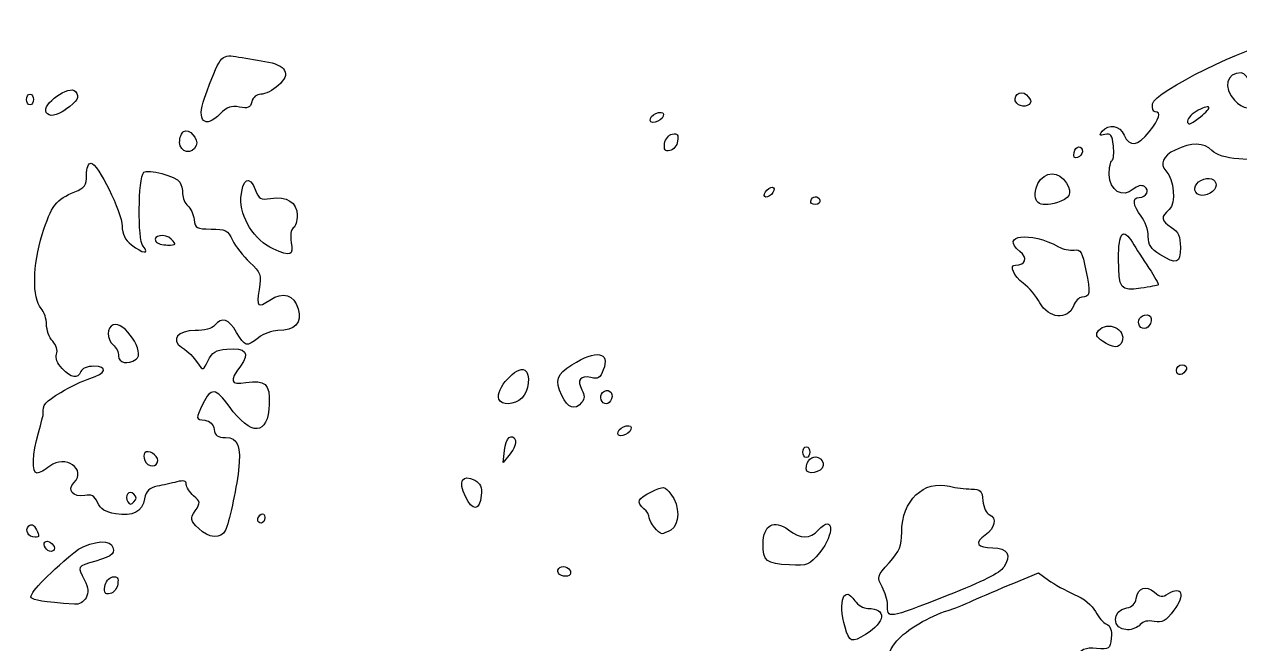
# Model space of a CAD drawing. Header units: centimetres. Extents: x -9.1 to 23.1, y -7.7 to 7.6.
# Drawn here: x 0.252 to 2.481, y 2.571 to 3.706 of the extents above; entities that cross this region are included whole.
import ezdxf

# ---------------------------------------------------------------- set-up
doc = ezdxf.new("R2010")
doc.units = ezdxf.units.CM
doc.header["$MEASUREMENT"] = 0
doc.layers.add('Layer 1', color=7, linetype='Continuous')

msp = doc.modelspace()

# ---------------------------------------------------------------- linework, layer by layer
at = {"layer": 'Layer 1'}
for points, knots in [([(2.37209, 3.29748), (2.37209, 3.31798), (2.36865, 3.32571), (2.35576, 3.33415), (2.35576, 3.33415), (2.33623, 3.34695), (2.33546, 3.35313), (2.35164, 3.36699), (2.35164, 3.36699), (2.36435, 3.37787), (2.36052, 3.42268), (2.34559, 3.43772), (2.34559, 3.43772), (2.33327, 3.45014), (2.33995, 3.46526), (2.36251, 3.47602), (2.36251, 3.47602), (2.39256, 3.49035), (2.41487, 3.48996), (2.42998, 3.47487), (2.42998, 3.47487), (2.43794, 3.4669), (2.45493, 3.46163), (2.47907, 3.45963), (2.47907, 3.45963), (2.52408, 3.45588), (2.53375, 3.46354), (2.52299, 3.49442), (2.52299, 3.49442), (2.51902, 3.50581), (2.51577, 3.51616), (2.51577, 3.51742), (2.51577, 3.51742), (2.51577, 3.52274), (2.53652, 3.51911), (2.54835, 3.51171), (2.54835, 3.51171), (2.57057, 3.49784), (2.58065, 3.51566), (2.56188, 3.53562), (2.56188, 3.53562), (2.54327, 3.55544), (2.54762, 3.56952), (2.57609, 3.58158), (2.57609, 3.58158), (2.58782, 3.58655), (2.60111, 3.5967), (2.60563, 3.60415), (2.60563, 3.60415), (2.61015, 3.61159), (2.61834, 3.61768), (2.62382, 3.61768), (2.62382, 3.61768), (2.65369, 3.61768), (2.69105, 3.6671), (2.67867, 3.69023), (2.67867, 3.69023), (2.67002, 3.7064), (2.65535, 3.70602), (2.65103, 3.68953), (2.65103, 3.68953), (2.64743, 3.67575), (2.63003, 3.67256), (2.61395, 3.68273), (2.61395, 3.68273), (2.60868, 3.68606), (2.60134, 3.68644), (2.59762, 3.68351), (2.59762, 3.68351), (2.59391, 3.68063), (2.57324, 3.6764), (2.55168, 3.67414), (2.55168, 3.67414), (2.49773, 3.66848), (2.32419, 3.58301), (2.321, 3.56053), (2.321, 3.56053), (2.31985, 3.55245), (2.32206, 3.54584), (2.3259, 3.54584), (2.3259, 3.54584), (2.33761, 3.54584), (2.33379, 3.53321), (2.31492, 3.50957), (2.31492, 3.50957), (2.29366, 3.48293), (2.27897, 3.48096), (2.26876, 3.50339), (2.26876, 3.50339), (2.26054, 3.52142), (2.24081, 3.5249), (2.22881, 3.51043), (2.22881, 3.51043), (2.22252, 3.50285), (2.22343, 3.50176), (2.23376, 3.50446), (2.23376, 3.50446), (2.24426, 3.50722), (2.24689, 3.50372), (2.2492, 3.48396), (2.2492, 3.48396), (2.25073, 3.47086), (2.24961, 3.45868), (2.24671, 3.45689), (2.24671, 3.45689), (2.24381, 3.45512), (2.24144, 3.44346), (2.24144, 3.43102), (2.24144, 3.43102), (2.24144, 3.40213), (2.26658, 3.3868), (2.28565, 3.40405), (2.28565, 3.40405), (2.29289, 3.4106), (2.30058, 3.4125), (2.30611, 3.40908), (2.30611, 3.40908), (2.31655, 3.40263), (2.31009, 3.38909), (2.29657, 3.38909), (2.29657, 3.38909), (2.2833, 3.38909), (2.28489, 3.37415), (2.30022, 3.35465), (2.30022, 3.35465), (2.3074, 3.34552), (2.31328, 3.32891), (2.31328, 3.31775), (2.31328, 3.31775), (2.31328, 3.30187), (2.31789, 3.29465), (2.33451, 3.28451), (2.33451, 3.28451), (2.36569, 3.2655), (2.37206, 3.2677), (2.37206, 3.2975), (2.37206, 3.2975), (2.37206, 3.2975), (2.37209, 3.29748), (2.37209, 3.29748)], [0, 0, 0, 0, 0.0277778, 0.0277778, 0.0277778, 0.0277778, 0.0555556, 0.0555556, 0.0555556, 0.0555556, 0.0833333, 0.0833333, 0.0833333, 0.0833333, 0.1111111, 0.1111111, 0.1111111, 0.1111111, 0.1388889, 0.1388889, 0.1388889, 0.1388889, 0.1666667, 0.1666667, 0.1666667, 0.1666667, 0.1944444, 0.1944444, 0.1944444, 0.1944444, 0.2222222, 0.2222222, 0.2222222, 0.2222222, 0.25, 0.25, 0.25, 0.25, 0.2777778, 0.2777778, 0.2777778, 0.2777778, 0.3055556, 0.3055556, 0.3055556, 0.3055556, 0.3333333, 0.3333333, 0.3333333, 0.3333333, 0.3611111, 0.3611111, 0.3611111, 0.3611111, 0.3888889, 0.3888889, 0.3888889, 0.3888889, 0.4166667, 0.4166667, 0.4166667, 0.4166667, 0.4444444, 0.4444444, 0.4444444, 0.4444444, 0.4722222, 0.4722222, 0.4722222, 0.4722222, 0.5, 0.5, 0.5, 0.5, 0.5277778, 0.5277778, 0.5277778, 0.5277778, 0.5555556, 0.5555556, 0.5555556, 0.5555556, 0.5833333, 0.5833333, 0.5833333, 0.5833333, 0.6111111, 0.6111111, 0.6111111, 0.6111111, 0.6388889, 0.6388889, 0.6388889, 0.6388889, 0.6666667, 0.6666667, 0.6666667, 0.6666667, 0.6944444, 0.6944444, 0.6944444, 0.6944444, 0.7222222, 0.7222222, 0.7222222, 0.7222222, 0.75, 0.75, 0.75, 0.75, 0.7777778, 0.7777778, 0.7777778, 0.7777778, 0.8055556, 0.8055556, 0.8055556, 0.8055556, 0.8333333, 0.8333333, 0.8333333, 0.8333333, 0.8611111, 0.8611111, 0.8611111, 0.8611111, 0.8888889, 0.8888889, 0.8888889, 0.8888889, 0.9166667, 0.9166667, 0.9166667, 0.9166667, 0.9444444, 0.9444444, 0.9444444, 0.9444444, 1, 1, 1, 1]), ([(0.61115, 3.54227), (0.62372, 3.55484), (0.6317, 3.55765), (0.64644, 3.5547), (0.64644, 3.5547), (0.66202, 3.55157), (0.66614, 3.55338), (0.66907, 3.56458), (0.66907, 3.56458), (0.67123, 3.57283), (0.67794, 3.57827), (0.68596, 3.57827), (0.68596, 3.57827), (0.69328, 3.57827), (0.70752, 3.58544), (0.71759, 3.5942), (0.71759, 3.5942), (0.74196, 3.61538), (0.73268, 3.63195), (0.69278, 3.63848), (0.69278, 3.63848), (0.67699, 3.64107), (0.65308, 3.64505), (0.63965, 3.64735), (0.63965, 3.64735), (0.61318, 3.65187), (0.61, 3.64776), (0.58239, 3.57093), (0.58239, 3.57093), (0.56736, 3.52918), (0.58272, 3.51385), (0.61114, 3.54226), (0.61114, 3.54226), (0.61114, 3.54226), (0.61115, 3.54227), (0.61115, 3.54227)], [0, 0, 0, 0, 0.1, 0.1, 0.1, 0.1, 0.2, 0.2, 0.2, 0.2, 0.3, 0.3, 0.3, 0.3, 0.4, 0.4, 0.4, 0.4, 0.5, 0.5, 0.5, 0.5, 0.6, 0.6, 0.6, 0.6, 0.7, 0.7, 0.7, 0.7, 0.8, 0.8, 0.8, 0.8, 1, 1, 1, 1]), ([(2.4712, 3.56747), (2.4496, 3.59046), (2.45623, 3.61766), (2.48344, 3.61766), (2.48344, 3.61766), (2.49574, 3.61766), (2.51963, 3.57039), (2.51287, 3.55945), (2.51287, 3.55945), (2.50561, 3.5477), (2.48629, 3.55142), (2.47121, 3.56747), (2.47121, 3.56747), (2.47121, 3.56747), (2.4712, 3.56747), (2.4712, 3.56747)], [0, 0, 0, 0, 0.2, 0.2, 0.2, 0.2, 0.4, 0.4, 0.4, 0.4, 0.6, 0.6, 0.6, 0.6, 1, 1, 1, 1]), ([(0.32782, 3.55028), (0.34995, 3.56543), (0.35424, 3.57324), (0.34594, 3.58324), (0.34594, 3.58324), (0.33475, 3.59672), (0.28311, 3.55969), (0.29232, 3.5448), (0.29232, 3.5448), (0.29762, 3.53622), (0.31009, 3.53814), (0.32783, 3.55028), (0.32783, 3.55028), (0.32783, 3.55028), (0.32782, 3.55028), (0.32782, 3.55028)], [0, 0, 0, 0, 0.2, 0.2, 0.2, 0.2, 0.4, 0.4, 0.4, 0.4, 0.6, 0.6, 0.6, 0.6, 1, 1, 1, 1]), ([(0.26899, 3.56864), (0.26899, 3.57403), (0.26605, 3.57844), (0.26246, 3.57844), (0.26246, 3.57844), (0.25887, 3.57844), (0.25593, 3.57403), (0.25593, 3.56864), (0.25593, 3.56864), (0.25593, 3.56325), (0.25887, 3.55885), (0.26246, 3.55885), (0.26246, 3.55885), (0.26605, 3.55885), (0.26899, 3.56326), (0.26899, 3.56864)], [0, 0, 0, 0, 0.2, 0.2, 0.2, 0.2, 0.4, 0.4, 0.4, 0.4, 0.6, 0.6, 0.6, 0.6, 1, 1, 1, 1]), ([(2.0976, 3.56477), (2.0976, 3.56728), (2.09414, 3.57275), (2.08992, 3.57698), (2.08992, 3.57698), (2.07881, 3.58809), (2.06187, 3.57369), (2.07187, 3.56164), (2.07187, 3.56164), (2.07875, 3.55335), (2.0976, 3.55565), (2.0976, 3.56477)], [0, 0, 0, 0, 0.25, 0.25, 0.25, 0.25, 0.5, 0.5, 0.5, 0.5, 1, 1, 1, 1]), ([(1.42356, 3.53808), (1.42543, 3.5437), (1.42229, 3.54605), (1.41485, 3.54461), (1.41485, 3.54461), (1.40845, 3.54337), (1.40189, 3.5384), (1.40028, 3.53356), (1.40028, 3.53356), (1.39841, 3.52794), (1.40155, 3.52559), (1.40899, 3.52703), (1.40899, 3.52703), (1.41539, 3.52827), (1.42195, 3.53324), (1.42356, 3.53807), (1.42356, 3.53807), (1.42356, 3.53807), (1.42356, 3.53808), (1.42356, 3.53808)], [0, 0, 0, 0, 0.1666667, 0.1666667, 0.1666667, 0.1666667, 0.3333333, 0.3333333, 0.3333333, 0.3333333, 0.5, 0.5, 0.5, 0.5, 0.6666667, 0.6666667, 0.6666667, 0.6666667, 1, 1, 1, 1]), ([(2.38516, 3.52913), (2.38516, 3.53453), (2.39398, 3.54351), (2.40475, 3.54909), (2.40475, 3.54909), (2.41553, 3.55466), (2.42434, 3.55676), (2.42434, 3.55375), (2.42434, 3.55375), (2.42434, 3.55074), (2.41552, 3.54176), (2.40475, 3.53379), (2.40475, 3.53379), (2.38937, 3.52242), (2.38516, 3.52142), (2.38516, 3.52913)], [0, 0, 0, 0, 0.2, 0.2, 0.2, 0.2, 0.4, 0.4, 0.4, 0.4, 0.6, 0.6, 0.6, 0.6, 1, 1, 1, 1]), ([(0.56733, 3.48408), (0.57206, 3.49641), (0.55416, 3.51637), (0.544, 3.51009), (0.544, 3.51009), (0.54006, 3.50766), (0.53684, 3.49849), (0.53684, 3.48972), (0.53684, 3.48972), (0.53684, 3.47119), (0.56069, 3.46678), (0.56733, 3.48408)], [0, 0, 0, 0, 0.25, 0.25, 0.25, 0.25, 0.5, 0.5, 0.5, 0.5, 1, 1, 1, 1]), ([(1.4501, 3.49238), (1.45178, 3.50415), (1.44956, 3.50708), (1.4403, 3.50531), (1.4403, 3.50531), (1.43366, 3.50403), (1.42738, 3.49627), (1.42618, 3.48782), (1.42618, 3.48782), (1.4245, 3.47605), (1.42672, 3.47313), (1.43598, 3.47489), (1.43598, 3.47489), (1.44262, 3.47617), (1.4489, 3.48393), (1.4501, 3.49238)], [0, 0, 0, 0, 0.2, 0.2, 0.2, 0.2, 0.4, 0.4, 0.4, 0.4, 0.6, 0.6, 0.6, 0.6, 1, 1, 1, 1]), ([(2.19229, 3.4727), (2.19229, 3.48548), (2.17956, 3.4844), (2.17706, 3.47138), (2.17706, 3.47138), (2.17553, 3.46345), (2.17778, 3.46022), (2.1835, 3.46213), (2.1835, 3.46213), (2.18833, 3.46374), (2.19229, 3.46849), (2.19229, 3.47268), (2.19229, 3.47268), (2.19229, 3.47268), (2.19229, 3.4727), (2.19229, 3.4727)], [0, 0, 0, 0, 0.2, 0.2, 0.2, 0.2, 0.4, 0.4, 0.4, 0.4, 0.6, 0.6, 0.6, 0.6, 1, 1, 1, 1]), ([(0.6211, 2.7793), (0.62719, 2.79153), (0.64025, 2.8518), (0.64483, 2.88885), (0.64483, 2.88885), (0.65023, 2.93247), (0.64369, 2.94911), (0.62115, 2.94911), (0.62115, 2.94911), (0.6064, 2.94911), (0.60167, 2.9524), (0.60005, 2.96381), (0.60005, 2.96381), (0.59871, 2.97325), (0.59271, 2.97925), (0.58327, 2.98059), (0.58327, 2.98059), (0.56569, 2.9831), (0.56581, 2.98207), (0.57958, 3.01094), (0.57958, 3.01094), (0.5939, 3.04096), (0.60332, 3.04005), (0.62776, 3.00626), (0.62776, 3.00626), (0.66824, 2.95029), (0.69906, 2.95205), (0.7013, 3.01046), (0.7013, 3.01046), (0.7027, 3.04699), (0.69349, 3.05545), (0.65838, 3.04984), (0.65838, 3.04984), (0.62963, 3.04525), (0.62739, 3.0519), (0.64821, 3.08004), (0.64821, 3.08004), (0.66615, 3.1043), (0.65835, 3.11408), (0.62336, 3.1112), (0.62336, 3.1112), (0.60281, 3.10951), (0.59634, 3.10553), (0.58895, 3.09003), (0.58895, 3.09003), (0.58026, 3.0718), (0.57945, 3.07151), (0.57121, 3.0835), (0.57121, 3.0835), (0.56048, 3.0991), (0.55537, 3.10425), (0.54046, 3.11446), (0.54046, 3.11446), (0.51986, 3.12856), (0.5332, 3.14505), (0.56521, 3.14505), (0.56521, 3.14505), (0.58204, 3.14505), (0.59633, 3.14892), (0.60123, 3.15485), (0.60123, 3.15485), (0.61419, 3.17047), (0.62678, 3.16636), (0.64128, 3.14179), (0.64128, 3.14179), (0.65698, 3.11517), (0.65929, 3.11461), (0.68138, 3.13199), (0.68138, 3.13199), (0.69051, 3.13917), (0.70651, 3.14505), (0.71693, 3.14505), (0.71693, 3.14505), (0.74859, 3.14505), (0.76149, 3.15894), (0.75404, 3.18502), (0.75404, 3.18502), (0.74665, 3.21088), (0.72672, 3.21707), (0.70231, 3.20107), (0.70231, 3.20107), (0.67937, 3.18604), (0.67766, 3.18771), (0.68256, 3.2204), (0.68256, 3.2204), (0.68671, 3.2481), (0.68559, 3.25134), (0.66534, 3.27013), (0.66534, 3.27013), (0.65343, 3.28118), (0.6392, 3.29945), (0.63373, 3.31071), (0.63373, 3.31071), (0.62478, 3.32914), (0.62084, 3.33119), (0.59454, 3.33119), (0.59454, 3.33119), (0.56769, 3.33119), (0.56514, 3.33263), (0.56328, 3.34867), (0.56328, 3.34867), (0.56217, 3.35828), (0.55703, 3.36967), (0.55185, 3.37396), (0.55185, 3.37396), (0.54668, 3.37825), (0.5424, 3.38802), (0.54234, 3.39566), (0.54234, 3.39566), (0.54226, 3.4033), (0.54008, 3.41291), (0.53744, 3.417), (0.53744, 3.417), (0.53036, 3.42798), (0.47783, 3.44232), (0.47098, 3.43514), (0.47098, 3.43514), (0.46072, 3.42441), (0.45971, 3.31165), (0.46977, 3.29953), (0.46977, 3.29953), (0.48235, 3.28437), (0.46921, 3.28606), (0.44863, 3.30225), (0.44863, 3.30225), (0.43649, 3.3118), (0.43142, 3.32189), (0.43143, 3.33654), (0.43143, 3.33654), (0.43144, 3.36095), (0.38648, 3.452), (0.37441, 3.452), (0.37441, 3.452), (0.36933, 3.452), (0.36611, 3.44342), (0.36611, 3.42993), (0.36611, 3.42993), (0.36611, 3.41111), (0.36299, 3.40663), (0.34488, 3.39946), (0.34488, 3.39946), (0.31048, 3.38585), (0.30156, 3.37424), (0.28486, 3.32139), (0.28486, 3.32139), (0.26707, 3.26509), (0.26626, 3.20451), (0.28302, 3.18555), (0.28302, 3.18555), (0.28844, 3.17943), (0.29281, 3.16624), (0.29275, 3.15624), (0.29275, 3.15624), (0.29267, 3.14624), (0.29776, 3.13239), (0.30403, 3.12546), (0.30403, 3.12546), (0.31071, 3.11808), (0.31368, 3.10828), (0.31119, 3.1018), (0.31119, 3.1018), (0.30854, 3.0949), (0.31236, 3.08498), (0.32133, 3.07543), (0.32133, 3.07543), (0.33788, 3.05782), (0.35, 3.05585), (0.35539, 3.06992), (0.35539, 3.06992), (0.35762, 3.07572), (0.36743, 3.07971), (0.37949, 3.07971), (0.37949, 3.07971), (0.4061, 3.07971), (0.40182, 3.06656), (0.37221, 3.05733), (0.37221, 3.05733), (0.35983, 3.05346), (0.33576, 3.04195), (0.31871, 3.03173), (0.31871, 3.03173), (0.29083, 3.01502), (0.28482, 3.00784), (0.28678, 2.99366), (0.28678, 2.99366), (0.28711, 2.99123), (0.28309, 2.97507), (0.27783, 2.95774), (0.27783, 2.95774), (0.26651, 2.92044), (0.26524, 2.88377), (0.27526, 2.88377), (0.27526, 2.88377), (0.27918, 2.88377), (0.28977, 2.88957), (0.29878, 2.89666), (0.29878, 2.89666), (0.32686, 2.91875), (0.36754, 2.89081), (0.34301, 2.86628), (0.34301, 2.86628), (0.32952, 2.85279), (0.34127, 2.83886), (0.36268, 2.84295), (0.36268, 2.84295), (0.37512, 2.84534), (0.38047, 2.84233), (0.38622, 2.82969), (0.38622, 2.82969), (0.39168, 2.81771), (0.4005, 2.81226), (0.41929, 2.80926), (0.41929, 2.80926), (0.45141, 2.80413), (0.4678, 2.81264), (0.47266, 2.83693), (0.47266, 2.83693), (0.47555, 2.85136), (0.48101, 2.85679), (0.49562, 2.85971), (0.49562, 2.85971), (0.50616, 2.86181), (0.52248, 2.86548), (0.53188, 2.86784), (0.53188, 2.86784), (0.54416, 2.87093), (0.54897, 2.86957), (0.54897, 2.86307), (0.54897, 2.86307), (0.54897, 2.85809), (0.55508, 2.84879), (0.56254, 2.8424), (0.56254, 2.8424), (0.57529, 2.83148), (0.57548, 2.82981), (0.5656, 2.81474), (0.5656, 2.81474), (0.5556, 2.79948), (0.5559, 2.79788), (0.57176, 2.78202), (0.57176, 2.78202), (0.5897, 2.76408), (0.61288, 2.76279), (0.62109, 2.77926), (0.62109, 2.77926), (0.62109, 2.77926), (0.6211, 2.7793), (0.6211, 2.7793)], [0, 0, 0, 0, 0.015873, 0.015873, 0.015873, 0.015873, 0.031746, 0.031746, 0.031746, 0.031746, 0.047619, 0.047619, 0.047619, 0.047619, 0.0634921, 0.0634921, 0.0634921, 0.0634921, 0.0793651, 0.0793651, 0.0793651, 0.0793651, 0.0952381, 0.0952381, 0.0952381, 0.0952381, 0.1111111, 0.1111111, 0.1111111, 0.1111111, 0.1269841, 0.1269841, 0.1269841, 0.1269841, 0.1428571, 0.1428571, 0.1428571, 0.1428571, 0.1587302, 0.1587302, 0.1587302, 0.1587302, 0.1746032, 0.1746032, 0.1746032, 0.1746032, 0.1904762, 0.1904762, 0.1904762, 0.1904762, 0.2063492, 0.2063492, 0.2063492, 0.2063492, 0.2222222, 0.2222222, 0.2222222, 0.2222222, 0.2380952, 0.2380952, 0.2380952, 0.2380952, 0.2539683, 0.2539683, 0.2539683, 0.2539683, 0.2698413, 0.2698413, 0.2698413, 0.2698413, 0.2857143, 0.2857143, 0.2857143, 0.2857143, 0.3015873, 0.3015873, 0.3015873, 0.3015873, 0.3174603, 0.3174603, 0.3174603, 0.3174603, 0.3333333, 0.3333333, 0.3333333, 0.3333333, 0.3492063, 0.3492063, 0.3492063, 0.3492063, 0.3650794, 0.3650794, 0.3650794, 0.3650794, 0.3809524, 0.3809524, 0.3809524, 0.3809524, 0.3968254, 0.3968254, 0.3968254, 0.3968254, 0.4126984, 0.4126984, 0.4126984, 0.4126984, 0.4285714, 0.4285714, 0.4285714, 0.4285714, 0.4444444, 0.4444444, 0.4444444, 0.4444444, 0.4603175, 0.4603175, 0.4603175, 0.4603175, 0.4761905, 0.4761905, 0.4761905, 0.4761905, 0.4920635, 0.4920635, 0.4920635, 0.4920635, 0.5079365, 0.5079365, 0.5079365, 0.5079365, 0.5238095, 0.5238095, 0.5238095, 0.5238095, 0.5396825, 0.5396825, 0.5396825, 0.5396825, 0.5555556, 0.5555556, 0.5555556, 0.5555556, 0.5714286, 0.5714286, 0.5714286, 0.5714286, 0.5873016, 0.5873016, 0.5873016, 0.5873016, 0.6031746, 0.6031746, 0.6031746, 0.6031746, 0.6190476, 0.6190476, 0.6190476, 0.6190476, 0.6349206, 0.6349206, 0.6349206, 0.6349206, 0.6507937, 0.6507937, 0.6507937, 0.6507937, 0.6666667, 0.6666667, 0.6666667, 0.6666667, 0.6825397, 0.6825397, 0.6825397, 0.6825397, 0.6984127, 0.6984127, 0.6984127, 0.6984127, 0.7142857, 0.7142857, 0.7142857, 0.7142857, 0.7301587, 0.7301587, 0.7301587, 0.7301587, 0.7460317, 0.7460317, 0.7460317, 0.7460317, 0.7619048, 0.7619048, 0.7619048, 0.7619048, 0.7777778, 0.7777778, 0.7777778, 0.7777778, 0.7936508, 0.7936508, 0.7936508, 0.7936508, 0.8095238, 0.8095238, 0.8095238, 0.8095238, 0.8253968, 0.8253968, 0.8253968, 0.8253968, 0.8412698, 0.8412698, 0.8412698, 0.8412698, 0.8571429, 0.8571429, 0.8571429, 0.8571429, 0.8730159, 0.8730159, 0.8730159, 0.8730159, 0.8888889, 0.8888889, 0.8888889, 0.8888889, 0.9047619, 0.9047619, 0.9047619, 0.9047619, 0.9206349, 0.9206349, 0.9206349, 0.9206349, 0.9365079, 0.9365079, 0.9365079, 0.9365079, 0.952381, 0.952381, 0.952381, 0.952381, 0.968254, 0.968254, 0.968254, 0.968254, 1, 1, 1, 1]), ([(2.15304, 3.38234), (2.17294, 3.38991), (2.17425, 3.40168), (2.1575, 3.42237), (2.1575, 3.42237), (2.14221, 3.44125), (2.11384, 3.43198), (2.10731, 3.40596), (2.10731, 3.40596), (2.10007, 3.37711), (2.11669, 3.36853), (2.15304, 3.38234)], [0, 0, 0, 0, 0.25, 0.25, 0.25, 0.25, 0.5, 0.5, 0.5, 0.5, 1, 1, 1, 1]), ([(0.74148, 3.3066), (0.73939, 3.31949), (0.74091, 3.33049), (0.74516, 3.33311), (0.74516, 3.33311), (0.74915, 3.33558), (0.75241, 3.34613), (0.75241, 3.35657), (0.75241, 3.35657), (0.75241, 3.37983), (0.73318, 3.3919), (0.70373, 3.38712), (0.70373, 3.38712), (0.68533, 3.38411), (0.68213, 3.38597), (0.67556, 3.40339), (0.67556, 3.40339), (0.6651, 3.4311), (0.65157, 3.42336), (0.64924, 3.38833), (0.64924, 3.38833), (0.6469, 3.35313), (0.67433, 3.30979), (0.70836, 3.29491), (0.70836, 3.29491), (0.74141, 3.28045), (0.74549, 3.28189), (0.74148, 3.30661), (0.74148, 3.30661), (0.74148, 3.30661), (0.74148, 3.3066), (0.74148, 3.3066)], [0, 0, 0, 0, 0.1111111, 0.1111111, 0.1111111, 0.1111111, 0.2222222, 0.2222222, 0.2222222, 0.2222222, 0.3333333, 0.3333333, 0.3333333, 0.3333333, 0.4444444, 0.4444444, 0.4444444, 0.4444444, 0.5555556, 0.5555556, 0.5555556, 0.5555556, 0.6666667, 0.6666667, 0.6666667, 0.6666667, 0.7777778, 0.7777778, 0.7777778, 0.7777778, 1, 1, 1, 1]), ([(2.43757, 3.41144), (2.43757, 3.42338), (2.42404, 3.42776), (2.40981, 3.42044), (2.40981, 3.42044), (2.39656, 3.41363), (2.39464, 3.39785), (2.40655, 3.39359), (2.40655, 3.39359), (2.41807, 3.38946), (2.43757, 3.40068), (2.43757, 3.41144)], [0, 0, 0, 0, 0.25, 0.25, 0.25, 0.25, 0.5, 0.5, 0.5, 0.5, 1, 1, 1, 1]), ([(1.62647, 3.40155), (1.6281, 3.40645), (1.62565, 3.4089), (1.62076, 3.40726), (1.62076, 3.40726), (1.61604, 3.4057), (1.6109, 3.40055), (1.60933, 3.39583), (1.60933, 3.39583), (1.6077, 3.39093), (1.61015, 3.38848), (1.61504, 3.39012), (1.61504, 3.39012), (1.61975, 3.39168), (1.6249, 3.39683), (1.62647, 3.40155)], [0, 0, 0, 0, 0.2, 0.2, 0.2, 0.2, 0.4, 0.4, 0.4, 0.4, 0.6, 0.6, 0.6, 0.6, 1, 1, 1, 1]), ([(1.71096, 3.38415), (1.70788, 3.3934), (1.69738, 3.39238), (1.69409, 3.3825), (1.69409, 3.3825), (1.69289, 3.37892), (1.69681, 3.37597), (1.7028, 3.37597), (1.7028, 3.37597), (1.70879, 3.37597), (1.71246, 3.37963), (1.71096, 3.38413), (1.71096, 3.38413), (1.71096, 3.38413), (1.71096, 3.38415), (1.71096, 3.38415)], [0, 0, 0, 0, 0.2, 0.2, 0.2, 0.2, 0.4, 0.4, 0.4, 0.4, 0.6, 0.6, 0.6, 0.6, 1, 1, 1, 1]), ([(0.49343, 3.30837), (0.4862, 3.32006), (0.51037, 3.3236), (0.52149, 3.31249), (0.52149, 3.31249), (0.53139, 3.30259), (0.5309, 3.3018), (0.51484, 3.3018), (0.51484, 3.3018), (0.5053, 3.3018), (0.49567, 3.30476), (0.49343, 3.30838), (0.49343, 3.30838), (0.49343, 3.30838), (0.49343, 3.30837), (0.49343, 3.30837)], [0, 0, 0, 0, 0.2, 0.2, 0.2, 0.2, 0.4, 0.4, 0.4, 0.4, 0.6, 0.6, 0.6, 0.6, 1, 1, 1, 1]), ([(2.17575, 3.18997), (2.17916, 3.19895), (2.18627, 3.2063), (2.19153, 3.2063), (2.19153, 3.2063), (2.20644, 3.2063), (2.20748, 3.21322), (2.19891, 3.25528), (2.19891, 3.25528), (2.19193, 3.28952), (2.18917, 3.29421), (2.17706, 3.29247), (2.17706, 3.29247), (2.16944, 3.29136), (2.15647, 3.29424), (2.14825, 3.29882), (2.14825, 3.29882), (2.0971, 3.32739), (2.04024, 3.32029), (2.07765, 3.29), (2.07765, 3.29), (2.09264, 3.27786), (2.08867, 3.26557), (2.06962, 3.26518), (2.06962, 3.26518), (2.05779, 3.26477), (2.06636, 3.24467), (2.08371, 3.23184), (2.08371, 3.23184), (2.09415, 3.22412), (2.10805, 3.20787), (2.11459, 3.19573), (2.11459, 3.19573), (2.13012, 3.1669), (2.16572, 3.16355), (2.17576, 3.18997), (2.17576, 3.18997), (2.17576, 3.18997), (2.17575, 3.18997), (2.17575, 3.18997)], [0, 0, 0, 0, 0.0909091, 0.0909091, 0.0909091, 0.0909091, 0.1818182, 0.1818182, 0.1818182, 0.1818182, 0.2727273, 0.2727273, 0.2727273, 0.2727273, 0.3636364, 0.3636364, 0.3636364, 0.3636364, 0.4545455, 0.4545455, 0.4545455, 0.4545455, 0.5454545, 0.5454545, 0.5454545, 0.5454545, 0.6363636, 0.6363636, 0.6363636, 0.6363636, 0.7272727, 0.7272727, 0.7272727, 0.7272727, 0.8181818, 0.8181818, 0.8181818, 0.8181818, 1, 1, 1, 1]), ([(2.3315, 3.22903), (2.3326, 3.2301), (2.32492, 3.24378), (2.31442, 3.25944), (2.31442, 3.25944), (2.30392, 3.2751), (2.29034, 3.29618), (2.28424, 3.30628), (2.28424, 3.30628), (2.26699, 3.33484), (2.25839, 3.32495), (2.25873, 3.27697), (2.25873, 3.27697), (2.25914, 3.22078), (2.26192, 3.21703), (2.29924, 3.22258), (2.29924, 3.22258), (2.31588, 3.22505), (2.33039, 3.22796), (2.3315, 3.22902), (2.3315, 3.22902), (2.3315, 3.22902), (2.3315, 3.22903), (2.3315, 3.22903)], [0, 0, 0, 0, 0.1428571, 0.1428571, 0.1428571, 0.1428571, 0.2857143, 0.2857143, 0.2857143, 0.2857143, 0.4285714, 0.4285714, 0.4285714, 0.4285714, 0.5714286, 0.5714286, 0.5714286, 0.5714286, 0.7142857, 0.7142857, 0.7142857, 0.7142857, 1, 1, 1, 1]), ([(2.31863, 3.16276), (2.31985, 3.16906), (2.31658, 3.17365), (2.31085, 3.17365), (2.31085, 3.17365), (2.29872, 3.17365), (2.29139, 3.163), (2.29714, 3.15371), (2.29714, 3.15371), (2.30305, 3.14415), (2.31609, 3.14963), (2.31863, 3.16276)], [0, 0, 0, 0, 0.25, 0.25, 0.25, 0.25, 0.5, 0.5, 0.5, 0.5, 1, 1, 1, 1]), ([(0.42489, 3.09853), (0.42489, 3.10527), (0.42048, 3.11445), (0.41509, 3.11892), (0.41509, 3.11892), (0.40243, 3.12943), (0.40248, 3.15091), (0.41517, 3.15578), (0.41517, 3.15578), (0.43526, 3.16349), (0.47494, 3.10367), (0.45718, 3.09244), (0.45718, 3.09244), (0.44113, 3.08229), (0.42488, 3.08535), (0.42488, 3.09853), (0.42488, 3.09853), (0.42488, 3.09853), (0.42489, 3.09853), (0.42489, 3.09853)], [0, 0, 0, 0, 0.1666667, 0.1666667, 0.1666667, 0.1666667, 0.3333333, 0.3333333, 0.3333333, 0.3333333, 0.5, 0.5, 0.5, 0.5, 0.6666667, 0.6666667, 0.6666667, 0.6666667, 1, 1, 1, 1]), ([(2.26499, 3.12494), (2.27363, 3.14746), (2.23796, 3.16417), (2.22209, 3.14504), (2.22209, 3.14504), (2.21603, 3.13774), (2.21751, 3.13369), (2.22927, 3.12545), (2.22927, 3.12545), (2.2479, 3.1124), (2.26011, 3.11223), (2.26499, 3.12496), (2.26499, 3.12496), (2.26499, 3.12496), (2.26499, 3.12494), (2.26499, 3.12494)], [0, 0, 0, 0, 0.2, 0.2, 0.2, 0.2, 0.4, 0.4, 0.4, 0.4, 0.6, 0.6, 0.6, 0.6, 1, 1, 1, 1]), ([(1.27406, 3.01338), (1.27987, 3.02038), (1.28, 3.02621), (1.27455, 3.03637), (1.27455, 3.03637), (1.26484, 3.05451), (1.27161, 3.06373), (1.29103, 3.05885), (1.29103, 3.05885), (1.30404, 3.0556), (1.30808, 3.05811), (1.31373, 3.07295), (1.31373, 3.07295), (1.3264, 3.10627), (1.30147, 3.11039), (1.25622, 3.08246), (1.25622, 3.08246), (1.22841, 3.0653), (1.22446, 3.05348), (1.23745, 3.02625), (1.23745, 3.02625), (1.24876, 3.00253), (1.26138, 2.99809), (1.27406, 3.01336), (1.27406, 3.01336), (1.27406, 3.01336), (1.27406, 3.01338), (1.27406, 3.01338)], [0, 0, 0, 0, 0.125, 0.125, 0.125, 0.125, 0.25, 0.25, 0.25, 0.25, 0.375, 0.375, 0.375, 0.375, 0.5, 0.5, 0.5, 0.5, 0.625, 0.625, 0.625, 0.625, 0.75, 0.75, 0.75, 0.75, 1, 1, 1, 1]), ([(1.1645, 3.02134), (1.17723, 3.03286), (1.18075, 3.06588), (1.16996, 3.07254), (1.16996, 3.07254), (1.15506, 3.08175), (1.11525, 3.03746), (1.12219, 3.01939), (1.12219, 3.01939), (1.12687, 3.0072), (1.15005, 3.00826), (1.1645, 3.02132), (1.1645, 3.02132), (1.1645, 3.02132), (1.1645, 3.02134), (1.1645, 3.02134)], [0, 0, 0, 0, 0.2, 0.2, 0.2, 0.2, 0.4, 0.4, 0.4, 0.4, 0.6, 0.6, 0.6, 0.6, 1, 1, 1, 1]), ([(2.38305, 3.07462), (2.38447, 3.07889), (2.38098, 3.08238), (2.37529, 3.08238), (2.37529, 3.08238), (2.3696, 3.08238), (2.36495, 3.07772), (2.36495, 3.07204), (2.36495, 3.07204), (2.36495, 3.0605), (2.37901, 3.06251), (2.38305, 3.07463), (2.38305, 3.07463), (2.38305, 3.07463), (2.38305, 3.07462), (2.38305, 3.07462)], [0, 0, 0, 0, 0.2, 0.2, 0.2, 0.2, 0.4, 0.4, 0.4, 0.4, 0.6, 0.6, 0.6, 0.6, 1, 1, 1, 1]), ([(1.32894, 3.0201), (1.33355, 3.03211), (1.3213, 3.04042), (1.31229, 3.03141), (1.31229, 3.03141), (1.30532, 3.02444), (1.31033, 3.01051), (1.31981, 3.01051), (1.31981, 3.01051), (1.32281, 3.01051), (1.32691, 3.01482), (1.32894, 3.0201)], [0, 0, 0, 0, 0.25, 0.25, 0.25, 0.25, 0.5, 0.5, 0.5, 0.5, 1, 1, 1, 1]), ([(1.36435, 2.96378), (1.36622, 2.9694), (1.36308, 2.97175), (1.35564, 2.97031), (1.35564, 2.97031), (1.34924, 2.96907), (1.34268, 2.9641), (1.34107, 2.95926), (1.34107, 2.95926), (1.3392, 2.95364), (1.34234, 2.95129), (1.34978, 2.95273), (1.34978, 2.95273), (1.35618, 2.95397), (1.36274, 2.95894), (1.36435, 2.96377), (1.36435, 2.96377), (1.36435, 2.96377), (1.36435, 2.96378), (1.36435, 2.96378)], [0, 0, 0, 0, 0.1666667, 0.1666667, 0.1666667, 0.1666667, 0.3333333, 0.3333333, 0.3333333, 0.3333333, 0.5, 0.5, 0.5, 0.5, 0.6666667, 0.6666667, 0.6666667, 0.6666667, 1, 1, 1, 1]), ([(1.15248, 2.94365), (1.14658, 2.95902), (1.1345, 2.9481), (1.13229, 2.9254), (1.13229, 2.9254), (1.13229, 2.9254), (1.13014, 2.90332), (1.13014, 2.90332), (1.13014, 2.90332), (1.13014, 2.90332), (1.14297, 2.91916), (1.14297, 2.91916), (1.14297, 2.91916), (1.15003, 2.92788), (1.1543, 2.9389), (1.15248, 2.94366), (1.15248, 2.94366), (1.15248, 2.94366), (1.15248, 2.94365), (1.15248, 2.94365)], [0, 0, 0, 0, 0.1666667, 0.1666667, 0.1666667, 0.1666667, 0.3333333, 0.3333333, 0.3333333, 0.3333333, 0.5, 0.5, 0.5, 0.5, 0.6666667, 0.6666667, 0.6666667, 0.6666667, 1, 1, 1, 1]), ([(0.47286, 2.90694), (0.47073, 2.91248), (0.4707, 2.91872), (0.47278, 2.92081), (0.47278, 2.92081), (0.47937, 2.9274), (0.49673, 2.91727), (0.49673, 2.90686), (0.49673, 2.90686), (0.49673, 2.89383), (0.47787, 2.89389), (0.47286, 2.90686), (0.47286, 2.90686), (0.47286, 2.90686), (0.47286, 2.90694), (0.47286, 2.90694)], [0, 0, 0, 0, 0.2, 0.2, 0.2, 0.2, 0.4, 0.4, 0.4, 0.4, 0.6, 0.6, 0.6, 0.6, 1, 1, 1, 1]), ([(1.69264, 2.92234), (1.69264, 2.92773), (1.6897, 2.93213), (1.68611, 2.93213), (1.68611, 2.93213), (1.68252, 2.93213), (1.67958, 2.92772), (1.67958, 2.92234), (1.67958, 2.92234), (1.67958, 2.91696), (1.68252, 2.91254), (1.68611, 2.91254), (1.68611, 2.91254), (1.6897, 2.91254), (1.69264, 2.91695), (1.69264, 2.92234)], [0, 0, 0, 0, 0.2, 0.2, 0.2, 0.2, 0.4, 0.4, 0.4, 0.4, 0.6, 0.6, 0.6, 0.6, 1, 1, 1, 1]), ([(1.71717, 2.89764), (1.71828, 2.90347), (1.71414, 2.91018), (1.70796, 2.91256), (1.70796, 2.91256), (1.69646, 2.91697), (1.68617, 2.9071), (1.68599, 2.89148), (1.68599, 2.89148), (1.68587, 2.87901), (1.71471, 2.88472), (1.71717, 2.89764)], [0, 0, 0, 0, 0.25, 0.25, 0.25, 0.25, 0.5, 0.5, 0.5, 0.5, 1, 1, 1, 1]), ([(1.09007, 2.84295), (1.09159, 2.85831), (1.08865, 2.86507), (1.07794, 2.87081), (1.07794, 2.87081), (1.05515, 2.883), (1.04728, 2.8692), (1.06082, 2.84081), (1.06082, 2.84081), (1.07394, 2.8133), (1.08722, 2.81428), (1.09007, 2.84295)], [0, 0, 0, 0, 0.25, 0.25, 0.25, 0.25, 0.5, 0.5, 0.5, 0.5, 1, 1, 1, 1]), ([(0.44157, 2.83098), (0.43478, 2.84197), (0.44439, 2.85385), (0.45306, 2.84518), (0.45306, 2.84518), (0.45817, 2.84007), (0.45817, 2.83609), (0.45306, 2.83098), (0.45306, 2.83098), (0.44795, 2.82587), (0.44473, 2.82587), (0.44157, 2.83098)], [0, 0, 0, 0, 0.25, 0.25, 0.25, 0.25, 0.5, 0.5, 0.5, 0.5, 1, 1, 1, 1]), ([(1.43767, 2.77946), (1.45433, 2.78838), (1.45446, 2.8249), (1.43792, 2.84534), (1.43792, 2.84534), (1.42572, 2.86041), (1.42515, 2.86048), (1.402, 2.84946), (1.402, 2.84946), (1.37625, 2.83718), (1.37341, 2.83077), (1.38827, 2.81844), (1.38827, 2.81844), (1.39366, 2.81397), (1.39807, 2.80647), (1.39807, 2.80178), (1.39807, 2.80178), (1.39807, 2.79359), (1.41513, 2.77272), (1.42183, 2.77272), (1.42183, 2.77272), (1.4236, 2.77272), (1.43074, 2.77577), (1.43769, 2.77948), (1.43769, 2.77948), (1.43769, 2.77948), (1.43767, 2.77946), (1.43767, 2.77946)], [0, 0, 0, 0, 0.125, 0.125, 0.125, 0.125, 0.25, 0.25, 0.25, 0.25, 0.375, 0.375, 0.375, 0.375, 0.5, 0.5, 0.5, 0.5, 0.625, 0.625, 0.625, 0.625, 0.75, 0.75, 0.75, 0.75, 1, 1, 1, 1]), ([(1.94426, 2.65933), (2.01044, 2.68521), (2.04101, 2.70057), (2.0482, 2.71153), (2.0482, 2.71153), (2.06271, 2.73368), (2.05527, 2.74676), (2.02814, 2.74676), (2.02814, 2.74676), (1.99899, 2.74676), (1.9933, 2.75634), (2.01428, 2.77008), (2.01428, 2.77008), (2.03239, 2.78195), (2.03623, 2.80207), (2.02146, 2.80773), (2.02146, 2.80773), (2.01631, 2.80971), (2.01117, 2.82104), (2.01003, 2.83292), (2.01003, 2.83292), (2.00819, 2.85208), (2.00575, 2.85453), (1.98836, 2.8546), (1.98836, 2.8546), (1.97758, 2.8546), (1.95982, 2.85695), (1.94888, 2.85973), (1.94888, 2.85973), (1.90123, 2.87181), (1.86101, 2.83331), (1.86101, 2.77563), (1.86101, 2.77563), (1.86101, 2.74986), (1.85742, 2.7411), (1.83805, 2.71966), (1.83805, 2.71966), (1.81577, 2.695), (1.81538, 2.69368), (1.82499, 2.67511), (1.82499, 2.67511), (1.83043, 2.66458), (1.83489, 2.65043), (1.83489, 2.64367), (1.83489, 2.64367), (1.83489, 2.61592), (1.83233, 2.61555), (1.94427, 2.65933), (1.94427, 2.65933), (1.94427, 2.65933), (1.94426, 2.65933), (1.94426, 2.65933)], [0, 0, 0, 0, 0.0714286, 0.0714286, 0.0714286, 0.0714286, 0.1428571, 0.1428571, 0.1428571, 0.1428571, 0.2142857, 0.2142857, 0.2142857, 0.2142857, 0.2857143, 0.2857143, 0.2857143, 0.2857143, 0.3571429, 0.3571429, 0.3571429, 0.3571429, 0.4285714, 0.4285714, 0.4285714, 0.4285714, 0.5, 0.5, 0.5, 0.5, 0.5714286, 0.5714286, 0.5714286, 0.5714286, 0.6428571, 0.6428571, 0.6428571, 0.6428571, 0.7142857, 0.7142857, 0.7142857, 0.7142857, 0.7857143, 0.7857143, 0.7857143, 0.7857143, 0.8571429, 0.8571429, 0.8571429, 0.8571429, 1, 1, 1, 1]), ([(0.69299, 2.80245), (0.69299, 2.80805), (0.69005, 2.81082), (0.68646, 2.80859), (0.68646, 2.80859), (0.68287, 2.80637), (0.67993, 2.80179), (0.67993, 2.79841), (0.67993, 2.79841), (0.67993, 2.79503), (0.68287, 2.79226), (0.68646, 2.79226), (0.68646, 2.79226), (0.69005, 2.79226), (0.69299, 2.79684), (0.69299, 2.80245)], [0, 0, 0, 0, 0.2, 0.2, 0.2, 0.2, 0.4, 0.4, 0.4, 0.4, 0.6, 0.6, 0.6, 0.6, 1, 1, 1, 1]), ([(1.71083, 2.7384), (1.73878, 2.77231), (1.73612, 2.8104), (1.70797, 2.77929), (1.70797, 2.77929), (1.69295, 2.7627), (1.67631, 2.76294), (1.65311, 2.78007), (1.65311, 2.78007), (1.62668, 2.79961), (1.60687, 2.7886), (1.60687, 2.75437), (1.60687, 2.75437), (1.60687, 2.72224), (1.61251, 2.71771), (1.65507, 2.71566), (1.65507, 2.71566), (1.6891, 2.71401), (1.69158, 2.71504), (1.71082, 2.73837), (1.71082, 2.73837), (1.71082, 2.73837), (1.71083, 2.7384), (1.71083, 2.7384)], [0, 0, 0, 0, 0.1428571, 0.1428571, 0.1428571, 0.1428571, 0.2857143, 0.2857143, 0.2857143, 0.2857143, 0.4285714, 0.4285714, 0.4285714, 0.4285714, 0.5714286, 0.5714286, 0.5714286, 0.5714286, 0.7142857, 0.7142857, 0.7142857, 0.7142857, 1, 1, 1, 1]), ([(0.27429, 2.78), (0.26928, 2.78936), (0.26479, 2.79163), (0.26026, 2.7871), (0.26026, 2.7871), (0.25198, 2.77882), (0.25908, 2.76624), (0.27201, 2.76624), (0.27201, 2.76624), (0.27979, 2.76624), (0.28023, 2.76887), (0.27429, 2.78)], [0, 0, 0, 0, 0.25, 0.25, 0.25, 0.25, 0.5, 0.5, 0.5, 0.5, 1, 1, 1, 1]), ([(0.36526, 2.65528), (0.37049, 2.66505), (0.36973, 2.67309), (0.36223, 2.68761), (0.36223, 2.68761), (0.34878, 2.71361), (0.34815, 2.71253), (0.38291, 2.72267), (0.38291, 2.72267), (0.41513, 2.73207), (0.42088, 2.73792), (0.41187, 2.75215), (0.41187, 2.75215), (0.40428, 2.76413), (0.36405, 2.7559), (0.34261, 2.73794), (0.34261, 2.73794), (0.29254, 2.69607), (0.25922, 2.66085), (0.26463, 2.65552), (0.26463, 2.65552), (0.26988, 2.65034), (0.28469, 2.64808), (0.34385, 2.64342), (0.34385, 2.64342), (0.35244, 2.64272), (0.36114, 2.64756), (0.36527, 2.65528), (0.36527, 2.65528), (0.36527, 2.65528), (0.36526, 2.65528), (0.36526, 2.65528)], [0, 0, 0, 0, 0.1111111, 0.1111111, 0.1111111, 0.1111111, 0.2222222, 0.2222222, 0.2222222, 0.2222222, 0.3333333, 0.3333333, 0.3333333, 0.3333333, 0.4444444, 0.4444444, 0.4444444, 0.4444444, 0.5555556, 0.5555556, 0.5555556, 0.5555556, 0.6666667, 0.6666667, 0.6666667, 0.6666667, 0.7777778, 0.7777778, 0.7777778, 0.7777778, 1, 1, 1, 1]), ([(0.30713, 2.74625), (0.30713, 2.75396), (0.29439, 2.7622), (0.28971, 2.75752), (0.28971, 2.75752), (0.28503, 2.75284), (0.29328, 2.74011), (0.30098, 2.74011), (0.30098, 2.74011), (0.30436, 2.74011), (0.30713, 2.74287), (0.30713, 2.74625)], [0, 0, 0, 0, 0.25, 0.25, 0.25, 0.25, 0.5, 0.5, 0.5, 0.5, 1, 1, 1, 1]), ([(1.25392, 2.70069), (1.25392, 2.70951), (1.24201, 2.71563), (1.23422, 2.71081), (1.23422, 2.71081), (1.23057, 2.70855), (1.22927, 2.70397), (1.23134, 2.70063), (1.23134, 2.70063), (1.23624, 2.6927), (1.25392, 2.69275), (1.25392, 2.70063), (1.25392, 2.70063), (1.25392, 2.70063), (1.25392, 2.70069), (1.25392, 2.70069)], [0, 0, 0, 0, 0.2, 0.2, 0.2, 0.2, 0.4, 0.4, 0.4, 0.4, 0.6, 0.6, 0.6, 0.6, 1, 1, 1, 1]), ([(1.98872, 2.40692), (1.99836, 2.41058), (2.02675, 2.41649), (2.05181, 2.42005), (2.05181, 2.42005), (2.07687, 2.42359), (2.10363, 2.43089), (2.11127, 2.43625), (2.11127, 2.43625), (2.11891, 2.4416), (2.12912, 2.44598), (2.13394, 2.44598), (2.13394, 2.44598), (2.14656, 2.44598), (2.18757, 2.47862), (2.18757, 2.48866), (2.18757, 2.48866), (2.18757, 2.49332), (2.17997, 2.50268), (2.17067, 2.50945), (2.17067, 2.50945), (2.17067, 2.50945), (2.15377, 2.52176), (2.15377, 2.52176), (2.15377, 2.52176), (2.15377, 2.52176), (2.17377, 2.54317), (2.17377, 2.54317), (2.17377, 2.54317), (2.19068, 2.56128), (2.19757, 2.56424), (2.21842, 2.56243), (2.21842, 2.56243), (2.24199, 2.56037), (2.24317, 2.56124), (2.24513, 2.58155), (2.24513, 2.58155), (2.24656, 2.59638), (2.24401, 2.60404), (2.23672, 2.60684), (2.23672, 2.60684), (2.23097, 2.60906), (2.2218, 2.61949), (2.21634, 2.63004), (2.21634, 2.63004), (2.21015, 2.642), (2.19553, 2.6539), (2.17751, 2.66162), (2.17751, 2.66162), (2.16161, 2.66843), (2.14036, 2.68011), (2.13028, 2.68756), (2.13028, 2.68756), (2.13028, 2.68756), (2.11196, 2.7011), (2.11196, 2.7011), (2.11196, 2.7011), (2.11196, 2.7011), (2.06649, 2.68228), (2.06649, 2.68228), (2.06649, 2.68228), (2.04148, 2.67193), (2.00779, 2.6575), (1.99163, 2.6502), (1.99163, 2.6502), (1.97547, 2.64291), (1.95489, 2.63474), (1.94591, 2.63205), (1.94591, 2.63205), (1.91217, 2.62194), (1.86865, 2.59614), (1.85201, 2.57637), (1.85201, 2.57637), (1.83308, 2.55387), (1.8345, 2.54395), (1.85667, 2.54395), (1.85667, 2.54395), (1.86464, 2.54395), (1.87787, 2.53925), (1.88607, 2.5335), (1.88607, 2.5335), (1.89974, 2.52392), (1.90195, 2.52392), (1.91253, 2.5335), (1.91253, 2.5335), (1.92829, 2.54776), (1.94729, 2.54661), (1.96824, 2.53012), (1.96824, 2.53012), (2.00654, 2.5), (1.96187, 2.4588), (1.90511, 2.47189), (1.90511, 2.47189), (1.86892, 2.48024), (1.83487, 2.48034), (1.83487, 2.47189), (1.83487, 2.47189), (1.83487, 2.45977), (1.86088, 2.43923), (1.87624, 2.43923), (1.87624, 2.43923), (1.88495, 2.43923), (1.89898, 2.43083), (1.90895, 2.41964), (1.90895, 2.41964), (1.92784, 2.39844), (1.95526, 2.394), (1.9887, 2.40671), (1.9887, 2.40671), (1.9887, 2.40671), (1.98872, 2.40692), (1.98872, 2.40692)], [0, 0, 0, 0, 0.0344828, 0.0344828, 0.0344828, 0.0344828, 0.0689655, 0.0689655, 0.0689655, 0.0689655, 0.1034483, 0.1034483, 0.1034483, 0.1034483, 0.137931, 0.137931, 0.137931, 0.137931, 0.1724138, 0.1724138, 0.1724138, 0.1724138, 0.2068966, 0.2068966, 0.2068966, 0.2068966, 0.2413793, 0.2413793, 0.2413793, 0.2413793, 0.2758621, 0.2758621, 0.2758621, 0.2758621, 0.3103448, 0.3103448, 0.3103448, 0.3103448, 0.3448276, 0.3448276, 0.3448276, 0.3448276, 0.3793103, 0.3793103, 0.3793103, 0.3793103, 0.4137931, 0.4137931, 0.4137931, 0.4137931, 0.4482759, 0.4482759, 0.4482759, 0.4482759, 0.4827586, 0.4827586, 0.4827586, 0.4827586, 0.5172414, 0.5172414, 0.5172414, 0.5172414, 0.5517241, 0.5517241, 0.5517241, 0.5517241, 0.5862069, 0.5862069, 0.5862069, 0.5862069, 0.6206897, 0.6206897, 0.6206897, 0.6206897, 0.6551724, 0.6551724, 0.6551724, 0.6551724, 0.6896552, 0.6896552, 0.6896552, 0.6896552, 0.7241379, 0.7241379, 0.7241379, 0.7241379, 0.7586207, 0.7586207, 0.7586207, 0.7586207, 0.7931034, 0.7931034, 0.7931034, 0.7931034, 0.8275862, 0.8275862, 0.8275862, 0.8275862, 0.862069, 0.862069, 0.862069, 0.862069, 0.8965517, 0.8965517, 0.8965517, 0.8965517, 0.9310345, 0.9310345, 0.9310345, 0.9310345, 1, 1, 1, 1]), ([(0.42335, 2.68048), (0.42503, 2.69226), (0.42281, 2.69518), (0.41355, 2.69341), (0.41355, 2.69341), (0.40691, 2.69213), (0.40063, 2.68437), (0.39943, 2.67592), (0.39943, 2.67592), (0.39775, 2.66415), (0.39997, 2.66123), (0.40923, 2.66299), (0.40923, 2.66299), (0.41587, 2.66427), (0.42215, 2.67203), (0.42335, 2.68048)], [0, 0, 0, 0, 0.2, 0.2, 0.2, 0.2, 0.4, 0.4, 0.4, 0.4, 0.6, 0.6, 0.6, 0.6, 1, 1, 1, 1]), ([(1.79448, 2.58791), (1.83182, 2.61102), (1.83423, 2.63572), (1.79915, 2.63572), (1.79915, 2.63572), (1.79105, 2.63572), (1.78018, 2.6421), (1.77501, 2.64989), (1.77501, 2.64989), (1.75511, 2.67987), (1.74377, 2.64927), (1.75705, 2.60142), (1.75705, 2.60142), (1.76469, 2.5739), (1.76922, 2.57226), (1.79449, 2.5879), (1.79449, 2.5879), (1.79449, 2.5879), (1.79448, 2.58791), (1.79448, 2.58791)], [0, 0, 0, 0, 0.1666667, 0.1666667, 0.1666667, 0.1666667, 0.3333333, 0.3333333, 0.3333333, 0.3333333, 0.5, 0.5, 0.5, 0.5, 0.6666667, 0.6666667, 0.6666667, 0.6666667, 1, 1, 1, 1]), ([(2.29841, 2.60607), (2.30343, 2.61212), (2.3128, 2.61429), (2.32412, 2.61203), (2.32412, 2.61203), (2.33897, 2.60907), (2.34498, 2.61244), (2.36023, 2.63245), (2.36023, 2.63245), (2.38133, 2.66012), (2.3752, 2.67856), (2.3501, 2.66289), (2.3501, 2.66289), (2.33868, 2.65576), (2.33468, 2.65616), (2.32438, 2.66548), (2.32438, 2.66548), (2.30918, 2.67923), (2.2938, 2.67399), (2.29098, 2.6541), (2.29098, 2.6541), (2.28956, 2.64412), (2.28373, 2.63828), (2.27375, 2.63687), (2.27375, 2.63687), (2.24551, 2.63288), (2.24643, 2.59656), (2.27478, 2.59656), (2.27478, 2.59656), (2.28343, 2.59656), (2.29407, 2.60085), (2.29841, 2.60608), (2.29841, 2.60608), (2.29841, 2.60608), (2.29841, 2.60607), (2.29841, 2.60607)], [0, 0, 0, 0, 0.1, 0.1, 0.1, 0.1, 0.2, 0.2, 0.2, 0.2, 0.3, 0.3, 0.3, 0.3, 0.4, 0.4, 0.4, 0.4, 0.5, 0.5, 0.5, 0.5, 0.6, 0.6, 0.6, 0.6, 0.7, 0.7, 0.7, 0.7, 0.8, 0.8, 0.8, 0.8, 1, 1, 1, 1])]:
    msp.add_open_spline(points, degree=3, knots=knots, dxfattribs=at)

doc.saveas('drawing.dxf')
